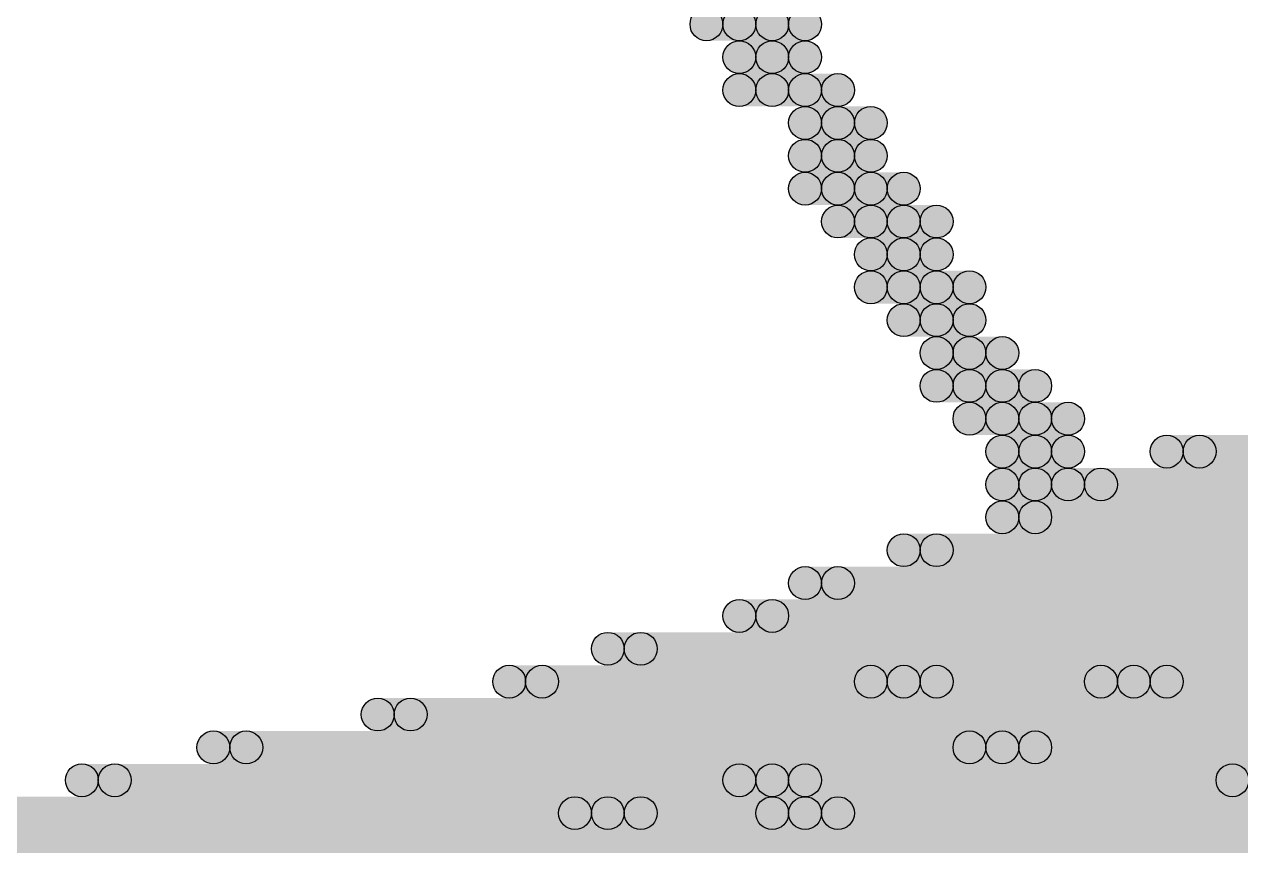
# Model space of a CAD drawing. Header units: millimetres. Extents: x 0 to 137, y 0 to 37.
# Drawn here: x 131.553 to 132.493, y 6.909 to 7.544 of the extents above; entities that cross this region are included whole.
import ezdxf

# ---------------------------------------------------------------- set-up
doc = ezdxf.new("R2010")
doc.units = ezdxf.units.MM
doc.layers.add('TopLayer', color=1, linetype='Continuous')
doc.layers.add('TopSolder', color=216, linetype='Continuous')

msp = doc.modelspace()

# ---------------------------------------------------------------- hatches: boundary and pattern name
at = {"layer": 'TopLayer'}
h = msp.add_hatch(color=1, dxfattribs=at)
edge = h.paths.add_edge_path()
edge.add_arc((132.1054, 7.5438), 0.0127, 0, 360)
for points in [[(132.1054, 7.5311), (132.1054, 7.5565), (132.1562, 7.5565), (132.1562, 7.5311)], [(132.1308, 7.5057), (132.1308, 7.5311), (132.1562, 7.5311), (132.1562, 7.5057)], [(132.1308, 7.4803), (132.1308, 7.5057), (132.1816, 7.5057), (132.1816, 7.4803)], [(132.1816, 7.4549), (132.1816, 7.4803), (132.207, 7.4803), (132.207, 7.4549)], [(132.1816, 7.4295), (132.1816, 7.4549), (132.207, 7.4549), (132.207, 7.4295)], [(132.1816, 7.4041), (132.1816, 7.4295), (132.2324, 7.4295), (132.2324, 7.4041)], [(132.207, 7.3787), (132.207, 7.4041), (132.2578, 7.4041), (132.2578, 7.3787)], [(132.2324, 7.3533), (132.2324, 7.3787), (132.2578, 7.3787), (132.2578, 7.3533)], [(132.2324, 7.3279), (132.2324, 7.3533), (132.2832, 7.3533), (132.2832, 7.3279)], [(132.2578, 7.3025), (132.2578, 7.3279), (132.2832, 7.3279), (132.2832, 7.3025)], [(132.2832, 7.2771), (132.2832, 7.3025), (132.3086, 7.3025), (132.3086, 7.2771)], [(132.2832, 7.2517), (132.2832, 7.2771), (132.334, 7.2771), (132.334, 7.2517)], [(132.3086, 7.2263), (132.3086, 7.2517), (132.3594, 7.2517), (132.3594, 7.2263)], [(132.334, 7.2009), (132.334, 7.2263), (132.3594, 7.2263), (132.3594, 7.2009)], [(132.461, 7.2009), (132.461, 7.2263), (132.7404, 7.2263), (132.7404, 7.2009)], [(132.334, 7.1755), (132.334, 7.2009), (132.3594, 7.2009), (132.3594, 7.1755)], [(132.3848, 7.1755), (132.3848, 7.2009), (132.6896, 7.2009), (132.6896, 7.1755)], [(132.334, 7.1501), (132.334, 7.1755), (133.0198, 7.1755), (133.0198, 7.1501)], [(132.2578, 7.1247), (132.2578, 7.1501), (132.5372, 7.1501), (132.5372, 7.1247)], [(132.1816, 7.0993), (132.1816, 7.1247), (132.8928, 7.1247), (132.8928, 7.0993)], [(132.1308, 7.0739), (132.1308, 7.0993), (132.969, 7.0993), (132.969, 7.0739)], [(132.0292, 7.0485), (132.0292, 7.0739), (132.588, 7.0739), (132.588, 7.0485)], [(131.953, 7.0231), (131.953, 7.0485), (132.2324, 7.0485), (132.2324, 7.0231)], [(132.2578, 7.0231), (132.2578, 7.0485), (132.4102, 7.0485), (132.4102, 7.0231)], [(132.4356, 7.0231), (132.4356, 7.0485), (132.9436, 7.0485), (132.9436, 7.0231)], [(131.8514, 6.9977), (131.8514, 7.0231), (132.715, 7.0231), (132.715, 6.9977)], [(131.7244, 6.9723), (131.7244, 6.9977), (132.3086, 6.9977), (132.3086, 6.9723)], [(132.334, 6.9723), (132.334, 6.9977), (132.6388, 6.9977), (132.6388, 6.9723)], [(131.6228, 6.9469), (131.6228, 6.9723), (132.1308, 6.9723), (132.1308, 6.9469)], [(132.1562, 6.9469), (132.1562, 6.9723), (132.5118, 6.9723), (132.5118, 6.9469)], [(131.4958, 6.9215), (131.4958, 6.9469), (132.0038, 6.9469), (132.0038, 6.9215)], [(132.0292, 6.9215), (132.0292, 6.9469), (132.1562, 6.9469), (132.1562, 6.9215)], [(132.1816, 6.9215), (132.1816, 6.9469), (132.8928, 6.9469), (132.8928, 6.9215)], [(131.3434, 6.8961), (131.3434, 6.9215), (132.8674, 6.9215), (132.8674, 6.8961)]]:
    msp.add_hatch(color=1, dxfattribs=at).paths.add_polyline_path(points)
h = msp.add_hatch(color=1, dxfattribs=at)
edge = h.paths.add_edge_path()
edge.add_arc((132.1562, 7.5438), 0.0127, 0, 360)
h = msp.add_hatch(color=1, dxfattribs=at)
edge = h.paths.add_edge_path()
edge.add_arc((132.1308, 7.5184), 0.0127, 0, 360)
h = msp.add_hatch(color=1, dxfattribs=at)
edge = h.paths.add_edge_path()
edge.add_arc((132.1562, 7.5184), 0.0127, 0, 360)
h = msp.add_hatch(color=1, dxfattribs=at)
edge = h.paths.add_edge_path()
edge.add_arc((132.1308, 7.493), 0.0127, 0, 360)
h = msp.add_hatch(color=1, dxfattribs=at)
edge = h.paths.add_edge_path()
edge.add_arc((132.1816, 7.493), 0.0127, 0, 360)
h = msp.add_hatch(color=1, dxfattribs=at)
edge = h.paths.add_edge_path()
edge.add_arc((132.1816, 7.4676), 0.0127, 0, 360)
h = msp.add_hatch(color=1, dxfattribs=at)
edge = h.paths.add_edge_path()
edge.add_arc((132.207, 7.4676), 0.0127, 0, 360)
h = msp.add_hatch(color=1, dxfattribs=at)
edge = h.paths.add_edge_path()
edge.add_arc((132.1816, 7.4422), 0.0127, 0, 360)
h = msp.add_hatch(color=1, dxfattribs=at)
edge = h.paths.add_edge_path()
edge.add_arc((132.207, 7.4422), 0.0127, 0, 360)
h = msp.add_hatch(color=1, dxfattribs=at)
edge = h.paths.add_edge_path()
edge.add_arc((132.1816, 7.4168), 0.0127, 0, 360)
h = msp.add_hatch(color=1, dxfattribs=at)
edge = h.paths.add_edge_path()
edge.add_arc((132.2324, 7.4168), 0.0127, 0, 360)
h = msp.add_hatch(color=1, dxfattribs=at)
edge = h.paths.add_edge_path()
edge.add_arc((132.207, 7.3914), 0.0127, 0, 360)
h = msp.add_hatch(color=1, dxfattribs=at)
edge = h.paths.add_edge_path()
edge.add_arc((132.2578, 7.3914), 0.0127, 0, 360)
h = msp.add_hatch(color=1, dxfattribs=at)
edge = h.paths.add_edge_path()
edge.add_arc((132.2324, 7.366), 0.0127, 0, 360)
h = msp.add_hatch(color=1, dxfattribs=at)
edge = h.paths.add_edge_path()
edge.add_arc((132.2578, 7.366), 0.0127, 0, 360)
h = msp.add_hatch(color=1, dxfattribs=at)
edge = h.paths.add_edge_path()
edge.add_arc((132.2324, 7.3406), 0.0127, 0, 360)
h = msp.add_hatch(color=1, dxfattribs=at)
edge = h.paths.add_edge_path()
edge.add_arc((132.2832, 7.3406), 0.0127, 0, 360)
h = msp.add_hatch(color=1, dxfattribs=at)
edge = h.paths.add_edge_path()
edge.add_arc((132.2578, 7.3152), 0.0127, 0, 360)
h = msp.add_hatch(color=1, dxfattribs=at)
edge = h.paths.add_edge_path()
edge.add_arc((132.2832, 7.3152), 0.0127, 0, 360)
h = msp.add_hatch(color=1, dxfattribs=at)
edge = h.paths.add_edge_path()
edge.add_arc((132.2832, 7.2898), 0.0127, 0, 360)
h = msp.add_hatch(color=1, dxfattribs=at)
edge = h.paths.add_edge_path()
edge.add_arc((132.3086, 7.2898), 0.0127, 0, 360)
h = msp.add_hatch(color=1, dxfattribs=at)
edge = h.paths.add_edge_path()
edge.add_arc((132.2832, 7.2644), 0.0127, 0, 360)
h = msp.add_hatch(color=1, dxfattribs=at)
edge = h.paths.add_edge_path()
edge.add_arc((132.334, 7.2644), 0.0127, 0, 360)
h = msp.add_hatch(color=1, dxfattribs=at)
edge = h.paths.add_edge_path()
edge.add_arc((132.3086, 7.239), 0.0127, 0, 360)
h = msp.add_hatch(color=1, dxfattribs=at)
edge = h.paths.add_edge_path()
edge.add_arc((132.3594, 7.239), 0.0127, 0, 360)
h = msp.add_hatch(color=1, dxfattribs=at)
edge = h.paths.add_edge_path()
edge.add_arc((132.334, 7.2136), 0.0127, 0, 360)
h = msp.add_hatch(color=1, dxfattribs=at)
edge = h.paths.add_edge_path()
edge.add_arc((132.3594, 7.2136), 0.0127, 0, 360)
h = msp.add_hatch(color=1, dxfattribs=at)
edge = h.paths.add_edge_path()
edge.add_arc((132.461, 7.2136), 0.0127, 0, 360)
h = msp.add_hatch(color=1, dxfattribs=at)
edge = h.paths.add_edge_path()
edge.add_arc((132.334, 7.1882), 0.0127, 0, 360)
h = msp.add_hatch(color=1, dxfattribs=at)
edge = h.paths.add_edge_path()
edge.add_arc((132.3594, 7.1882), 0.0127, 0, 360)
h = msp.add_hatch(color=1, dxfattribs=at)
edge = h.paths.add_edge_path()
edge.add_arc((132.3848, 7.1882), 0.0127, 0, 360)
h = msp.add_hatch(color=1, dxfattribs=at)
edge = h.paths.add_edge_path()
edge.add_arc((132.334, 7.1628), 0.0127, 0, 360)
h = msp.add_hatch(color=1, dxfattribs=at)
edge = h.paths.add_edge_path()
edge.add_arc((132.2578, 7.1374), 0.0127, 0, 360)
h = msp.add_hatch(color=1, dxfattribs=at)
edge = h.paths.add_edge_path()
edge.add_arc((132.1816, 7.112), 0.0127, 0, 360)
h = msp.add_hatch(color=1, dxfattribs=at)
edge = h.paths.add_edge_path()
edge.add_arc((132.1308, 7.0866), 0.0127, 0, 360)
h = msp.add_hatch(color=1, dxfattribs=at)
edge = h.paths.add_edge_path()
edge.add_arc((132.0292, 7.0612), 0.0127, 0, 360)
h = msp.add_hatch(color=1, dxfattribs=at)
edge = h.paths.add_edge_path()
edge.add_arc((131.953, 7.0358), 0.0127, 0, 360)
h = msp.add_hatch(color=1, dxfattribs=at)
edge = h.paths.add_edge_path()
edge.add_arc((132.2324, 7.0358), 0.0127, 0, 360)
h = msp.add_hatch(color=1, dxfattribs=at)
edge = h.paths.add_edge_path()
edge.add_arc((132.2578, 7.0358), 0.0127, 0, 360)
h = msp.add_hatch(color=1, dxfattribs=at)
edge = h.paths.add_edge_path()
edge.add_arc((132.4102, 7.0358), 0.0127, 0, 360)
h = msp.add_hatch(color=1, dxfattribs=at)
edge = h.paths.add_edge_path()
edge.add_arc((132.4356, 7.0358), 0.0127, 0, 360)
h = msp.add_hatch(color=1, dxfattribs=at)
edge = h.paths.add_edge_path()
edge.add_arc((131.8514, 7.0104), 0.0127, 0, 360)
h = msp.add_hatch(color=1, dxfattribs=at)
edge = h.paths.add_edge_path()
edge.add_arc((131.7244, 6.985), 0.0127, 0, 360)
h = msp.add_hatch(color=1, dxfattribs=at)
edge = h.paths.add_edge_path()
edge.add_arc((132.3086, 6.985), 0.0127, 0, 360)
h = msp.add_hatch(color=1, dxfattribs=at)
edge = h.paths.add_edge_path()
edge.add_arc((132.334, 6.985), 0.0127, 0, 360)
h = msp.add_hatch(color=1, dxfattribs=at)
edge = h.paths.add_edge_path()
edge.add_arc((131.6228, 6.9596), 0.0127, 0, 360)
h = msp.add_hatch(color=1, dxfattribs=at)
edge = h.paths.add_edge_path()
edge.add_arc((132.1308, 6.9596), 0.0127, 0, 360)
h = msp.add_hatch(color=1, dxfattribs=at)
edge = h.paths.add_edge_path()
edge.add_arc((132.1562, 6.9596), 0.0127, 0, 360)
h = msp.add_hatch(color=1, dxfattribs=at)
edge = h.paths.add_edge_path()
edge.add_arc((132.0038, 6.9342), 0.0127, 0, 360)
h = msp.add_hatch(color=1, dxfattribs=at)
edge = h.paths.add_edge_path()
edge.add_arc((132.0292, 6.9342), 0.0127, 0, 360)
h = msp.add_hatch(color=1, dxfattribs=at)
edge = h.paths.add_edge_path()
edge.add_arc((132.1562, 6.9342), 0.0127, 0, 360)
h = msp.add_hatch(color=1, dxfattribs=at)
edge = h.paths.add_edge_path()
edge.add_arc((132.1816, 6.9342), 0.0127, 0, 360)
at = {"layer": 'TopSolder'}
h = msp.add_hatch(color=216, dxfattribs=at)
edge = h.paths.add_edge_path()
edge.add_arc((132.08, 7.5438), 0.0127, 0, 360)
for points in [[(132.08, 7.5311), (132.08, 7.5565), (132.1308, 7.5565), (132.1308, 7.5311)], [(132.1054, 7.5057), (132.1054, 7.5311), (132.1308, 7.5311), (132.1308, 7.5057)], [(132.1054, 7.4803), (132.1054, 7.5057), (132.1562, 7.5057), (132.1562, 7.4803)], [(132.1562, 7.4549), (132.1562, 7.4803), (132.1816, 7.4803), (132.1816, 7.4549)], [(132.1562, 7.4295), (132.1562, 7.4549), (132.1816, 7.4549), (132.1816, 7.4295)], [(132.1562, 7.4041), (132.1562, 7.4295), (132.207, 7.4295), (132.207, 7.4041)], [(132.1816, 7.3787), (132.1816, 7.4041), (132.2324, 7.4041), (132.2324, 7.3787)], [(132.207, 7.3533), (132.207, 7.3787), (132.2324, 7.3787), (132.2324, 7.3533)], [(132.207, 7.3279), (132.207, 7.3533), (132.2578, 7.3533), (132.2578, 7.3279)], [(132.2324, 7.3025), (132.2324, 7.3279), (132.2578, 7.3279), (132.2578, 7.3025)], [(132.2578, 7.2771), (132.2578, 7.3025), (132.2832, 7.3025), (132.2832, 7.2771)], [(132.2578, 7.2517), (132.2578, 7.2771), (132.3086, 7.2771), (132.3086, 7.2517)], [(132.2832, 7.2263), (132.2832, 7.2517), (132.334, 7.2517), (132.334, 7.2263)], [(132.3086, 7.2009), (132.3086, 7.2263), (132.334, 7.2263), (132.334, 7.2009)], [(132.4356, 7.2009), (132.4356, 7.2263), (132.715, 7.2263), (132.715, 7.2009)], [(132.3086, 7.1755), (132.3086, 7.2009), (132.334, 7.2009), (132.334, 7.1755)], [(132.3594, 7.1755), (132.3594, 7.2009), (132.6642, 7.2009), (132.6642, 7.1755)], [(132.3086, 7.1501), (132.3086, 7.1755), (132.9944, 7.1755), (132.9944, 7.1501)], [(132.2324, 7.1247), (132.2324, 7.1501), (132.5118, 7.1501), (132.5118, 7.1247)], [(132.1562, 7.0993), (132.1562, 7.1247), (132.8674, 7.1247), (132.8674, 7.0993)], [(132.1054, 7.0739), (132.1054, 7.0993), (132.9436, 7.0993), (132.9436, 7.0739)], [(132.0038, 7.0485), (132.0038, 7.0739), (132.5626, 7.0739), (132.5626, 7.0485)], [(131.9276, 7.0231), (131.9276, 7.0485), (132.207, 7.0485), (132.207, 7.0231)], [(132.2324, 7.0231), (132.2324, 7.0485), (132.3848, 7.0485), (132.3848, 7.0231)], [(132.4102, 7.0231), (132.4102, 7.0485), (132.9182, 7.0485), (132.9182, 7.0231)], [(131.826, 6.9977), (131.826, 7.0231), (132.6896, 7.0231), (132.6896, 6.9977)], [(131.699, 6.9723), (131.699, 6.9977), (132.2832, 6.9977), (132.2832, 6.9723)], [(132.3086, 6.9723), (132.3086, 6.9977), (132.6134, 6.9977), (132.6134, 6.9723)], [(131.5974, 6.9469), (131.5974, 6.9723), (132.1054, 6.9723), (132.1054, 6.9469)], [(132.1308, 6.9469), (132.1308, 6.9723), (132.4864, 6.9723), (132.4864, 6.9469)], [(131.4704, 6.9215), (131.4704, 6.9469), (131.9784, 6.9469), (131.9784, 6.9215)], [(132.0038, 6.9215), (132.0038, 6.9469), (132.1308, 6.9469), (132.1308, 6.9215)], [(132.1562, 6.9215), (132.1562, 6.9469), (132.8674, 6.9469), (132.8674, 6.9215)], [(131.318, 6.8961), (131.318, 6.9215), (132.842, 6.9215), (132.842, 6.8961)]]:
    msp.add_hatch(color=216, dxfattribs=at).paths.add_polyline_path(points)
h = msp.add_hatch(color=216, dxfattribs=at)
edge = h.paths.add_edge_path()
edge.add_arc((132.1308, 7.5438), 0.0127, 0, 360)
h = msp.add_hatch(color=216, dxfattribs=at)
edge = h.paths.add_edge_path()
edge.add_arc((132.1054, 7.5184), 0.0127, 0, 360)
h = msp.add_hatch(color=216, dxfattribs=at)
edge = h.paths.add_edge_path()
edge.add_arc((132.1308, 7.5184), 0.0127, 0, 360)
h = msp.add_hatch(color=216, dxfattribs=at)
edge = h.paths.add_edge_path()
edge.add_arc((132.1054, 7.493), 0.0127, 0, 360)
h = msp.add_hatch(color=216, dxfattribs=at)
edge = h.paths.add_edge_path()
edge.add_arc((132.1562, 7.493), 0.0127, 0, 360)
h = msp.add_hatch(color=216, dxfattribs=at)
edge = h.paths.add_edge_path()
edge.add_arc((132.1562, 7.4676), 0.0127, 0, 360)
h = msp.add_hatch(color=216, dxfattribs=at)
edge = h.paths.add_edge_path()
edge.add_arc((132.1816, 7.4676), 0.0127, 0, 360)
h = msp.add_hatch(color=216, dxfattribs=at)
edge = h.paths.add_edge_path()
edge.add_arc((132.1562, 7.4422), 0.0127, 0, 360)
h = msp.add_hatch(color=216, dxfattribs=at)
edge = h.paths.add_edge_path()
edge.add_arc((132.1816, 7.4422), 0.0127, 0, 360)
h = msp.add_hatch(color=216, dxfattribs=at)
edge = h.paths.add_edge_path()
edge.add_arc((132.1562, 7.4168), 0.0127, 0, 360)
h = msp.add_hatch(color=216, dxfattribs=at)
edge = h.paths.add_edge_path()
edge.add_arc((132.207, 7.4168), 0.0127, 0, 360)
h = msp.add_hatch(color=216, dxfattribs=at)
edge = h.paths.add_edge_path()
edge.add_arc((132.1816, 7.3914), 0.0127, 0, 360)
h = msp.add_hatch(color=216, dxfattribs=at)
edge = h.paths.add_edge_path()
edge.add_arc((132.2324, 7.3914), 0.0127, 0, 360)
h = msp.add_hatch(color=216, dxfattribs=at)
edge = h.paths.add_edge_path()
edge.add_arc((132.207, 7.366), 0.0127, 0, 360)
h = msp.add_hatch(color=216, dxfattribs=at)
edge = h.paths.add_edge_path()
edge.add_arc((132.2324, 7.366), 0.0127, 0, 360)
h = msp.add_hatch(color=216, dxfattribs=at)
edge = h.paths.add_edge_path()
edge.add_arc((132.207, 7.3406), 0.0127, 0, 360)
h = msp.add_hatch(color=216, dxfattribs=at)
edge = h.paths.add_edge_path()
edge.add_arc((132.2578, 7.3406), 0.0127, 0, 360)
h = msp.add_hatch(color=216, dxfattribs=at)
edge = h.paths.add_edge_path()
edge.add_arc((132.2324, 7.3152), 0.0127, 0, 360)
h = msp.add_hatch(color=216, dxfattribs=at)
edge = h.paths.add_edge_path()
edge.add_arc((132.2578, 7.3152), 0.0127, 0, 360)
h = msp.add_hatch(color=216, dxfattribs=at)
edge = h.paths.add_edge_path()
edge.add_arc((132.2578, 7.2898), 0.0127, 0, 360)
h = msp.add_hatch(color=216, dxfattribs=at)
edge = h.paths.add_edge_path()
edge.add_arc((132.2832, 7.2898), 0.0127, 0, 360)
h = msp.add_hatch(color=216, dxfattribs=at)
edge = h.paths.add_edge_path()
edge.add_arc((132.2578, 7.2644), 0.0127, 0, 360)
h = msp.add_hatch(color=216, dxfattribs=at)
edge = h.paths.add_edge_path()
edge.add_arc((132.3086, 7.2644), 0.0127, 0, 360)
h = msp.add_hatch(color=216, dxfattribs=at)
edge = h.paths.add_edge_path()
edge.add_arc((132.2832, 7.239), 0.0127, 0, 360)
h = msp.add_hatch(color=216, dxfattribs=at)
edge = h.paths.add_edge_path()
edge.add_arc((132.334, 7.239), 0.0127, 0, 360)
h = msp.add_hatch(color=216, dxfattribs=at)
edge = h.paths.add_edge_path()
edge.add_arc((132.3086, 7.2136), 0.0127, 0, 360)
h = msp.add_hatch(color=216, dxfattribs=at)
edge = h.paths.add_edge_path()
edge.add_arc((132.334, 7.2136), 0.0127, 0, 360)
h = msp.add_hatch(color=216, dxfattribs=at)
edge = h.paths.add_edge_path()
edge.add_arc((132.4356, 7.2136), 0.0127, 0, 360)
h = msp.add_hatch(color=216, dxfattribs=at)
edge = h.paths.add_edge_path()
edge.add_arc((132.3086, 7.1882), 0.0127, 0, 360)
h = msp.add_hatch(color=216, dxfattribs=at)
edge = h.paths.add_edge_path()
edge.add_arc((132.334, 7.1882), 0.0127, 0, 360)
h = msp.add_hatch(color=216, dxfattribs=at)
edge = h.paths.add_edge_path()
edge.add_arc((132.3594, 7.1882), 0.0127, 0, 360)
h = msp.add_hatch(color=216, dxfattribs=at)
edge = h.paths.add_edge_path()
edge.add_arc((132.3086, 7.1628), 0.0127, 0, 360)
h = msp.add_hatch(color=216, dxfattribs=at)
edge = h.paths.add_edge_path()
edge.add_arc((132.2324, 7.1374), 0.0127, 0, 360)
h = msp.add_hatch(color=216, dxfattribs=at)
edge = h.paths.add_edge_path()
edge.add_arc((132.1562, 7.112), 0.0127, 0, 360)
h = msp.add_hatch(color=216, dxfattribs=at)
edge = h.paths.add_edge_path()
edge.add_arc((132.1054, 7.0866), 0.0127, 0, 360)
h = msp.add_hatch(color=216, dxfattribs=at)
edge = h.paths.add_edge_path()
edge.add_arc((132.0038, 7.0612), 0.0127, 0, 360)
h = msp.add_hatch(color=216, dxfattribs=at)
edge = h.paths.add_edge_path()
edge.add_arc((131.9276, 7.0358), 0.0127, 0, 360)
h = msp.add_hatch(color=216, dxfattribs=at)
edge = h.paths.add_edge_path()
edge.add_arc((132.207, 7.0358), 0.0127, 0, 360)
h = msp.add_hatch(color=216, dxfattribs=at)
edge = h.paths.add_edge_path()
edge.add_arc((132.2324, 7.0358), 0.0127, 0, 360)
h = msp.add_hatch(color=216, dxfattribs=at)
edge = h.paths.add_edge_path()
edge.add_arc((132.3848, 7.0358), 0.0127, 0, 360)
h = msp.add_hatch(color=216, dxfattribs=at)
edge = h.paths.add_edge_path()
edge.add_arc((132.4102, 7.0358), 0.0127, 0, 360)
h = msp.add_hatch(color=216, dxfattribs=at)
edge = h.paths.add_edge_path()
edge.add_arc((131.826, 7.0104), 0.0127, 0, 360)
h = msp.add_hatch(color=216, dxfattribs=at)
edge = h.paths.add_edge_path()
edge.add_arc((131.699, 6.985), 0.0127, 0, 360)
h = msp.add_hatch(color=216, dxfattribs=at)
edge = h.paths.add_edge_path()
edge.add_arc((132.2832, 6.985), 0.0127, 0, 360)
h = msp.add_hatch(color=216, dxfattribs=at)
edge = h.paths.add_edge_path()
edge.add_arc((132.3086, 6.985), 0.0127, 0, 360)
h = msp.add_hatch(color=216, dxfattribs=at)
edge = h.paths.add_edge_path()
edge.add_arc((131.5974, 6.9596), 0.0127, 0, 360)
h = msp.add_hatch(color=216, dxfattribs=at)
edge = h.paths.add_edge_path()
edge.add_arc((132.1054, 6.9596), 0.0127, 0, 360)
h = msp.add_hatch(color=216, dxfattribs=at)
edge = h.paths.add_edge_path()
edge.add_arc((132.1308, 6.9596), 0.0127, 0, 360)
h = msp.add_hatch(color=216, dxfattribs=at)
edge = h.paths.add_edge_path()
edge.add_arc((132.4864, 6.9596), 0.0127, 0, 360)
h = msp.add_hatch(color=216, dxfattribs=at)
edge = h.paths.add_edge_path()
edge.add_arc((131.9784, 6.9342), 0.0127, 0, 360)
h = msp.add_hatch(color=216, dxfattribs=at)
edge = h.paths.add_edge_path()
edge.add_arc((132.0038, 6.9342), 0.0127, 0, 360)
h = msp.add_hatch(color=216, dxfattribs=at)
edge = h.paths.add_edge_path()
edge.add_arc((132.1308, 6.9342), 0.0127, 0, 360)
h = msp.add_hatch(color=216, dxfattribs=at)
edge = h.paths.add_edge_path()
edge.add_arc((132.1562, 6.9342), 0.0127, 0, 360)

# ---------------------------------------------------------------- linework, layer by layer
at = {"layer": 'TopLayer'}
for centre in [(132.1054, 7.5438), (132.1562, 7.5438), (132.1308, 7.5184), (132.1562, 7.5184), (132.1308, 7.493), (132.1816, 7.493), (132.1816, 7.4676), (132.207, 7.4676), (132.1816, 7.4422), (132.207, 7.4422), (132.1816, 7.4168), (132.2324, 7.4168), (132.207, 7.3914), (132.2578, 7.3914), (132.2324, 7.366), (132.2578, 7.366), (132.2324, 7.3406), (132.2832, 7.3406), (132.2578, 7.3152), (132.2832, 7.3152), (132.2832, 7.2898), (132.3086, 7.2898), (132.2832, 7.2644), (132.334, 7.2644), (132.3086, 7.239), (132.3594, 7.239), (132.334, 7.2136), (132.3594, 7.2136), (132.461, 7.2136), (132.334, 7.1882), (132.3594, 7.1882), (132.3848, 7.1882), (132.334, 7.1628), (132.2578, 7.1374), (132.1816, 7.112), (132.1308, 7.0866), (132.0292, 7.0612), (131.953, 7.0358), (132.2324, 7.0358), (132.2578, 7.0358), (132.4102, 7.0358), (132.4356, 7.0358), (131.8514, 7.0104), (131.7244, 6.985), (132.3086, 6.985), (132.334, 6.985), (131.6228, 6.9596), (132.1308, 6.9596), (132.1562, 6.9596), (132.0038, 6.9342), (132.0292, 6.9342), (132.1562, 6.9342), (132.1816, 6.9342)]:
    msp.add_circle(centre, 0.0127, dxfattribs=at)
at = {"layer": 'TopSolder'}
for centre in [(132.08, 7.5438), (132.1308, 7.5438), (132.1054, 7.5184), (132.1308, 7.5184), (132.1054, 7.493), (132.1562, 7.493), (132.1562, 7.4676), (132.1816, 7.4676), (132.1562, 7.4422), (132.1816, 7.4422), (132.1562, 7.4168), (132.207, 7.4168), (132.1816, 7.3914), (132.2324, 7.3914), (132.207, 7.366), (132.2324, 7.366), (132.207, 7.3406), (132.2578, 7.3406), (132.2324, 7.3152), (132.2578, 7.3152), (132.2578, 7.2898), (132.2832, 7.2898), (132.2578, 7.2644), (132.3086, 7.2644), (132.2832, 7.239), (132.334, 7.239), (132.3086, 7.2136), (132.334, 7.2136), (132.4356, 7.2136), (132.3086, 7.1882), (132.334, 7.1882), (132.3594, 7.1882), (132.3086, 7.1628), (132.2324, 7.1374), (132.1562, 7.112), (132.1054, 7.0866), (132.0038, 7.0612), (131.9276, 7.0358), (132.207, 7.0358), (132.2324, 7.0358), (132.3848, 7.0358), (132.4102, 7.0358), (131.826, 7.0104), (131.699, 6.985), (132.2832, 6.985), (132.3086, 6.985), (131.5974, 6.9596), (132.1054, 6.9596), (132.1308, 6.9596), (132.4864, 6.9596), (131.9784, 6.9342), (132.0038, 6.9342), (132.1308, 6.9342), (132.1562, 6.9342)]:
    msp.add_circle(centre, 0.0127, dxfattribs=at)

doc.saveas('drawing.dxf')
